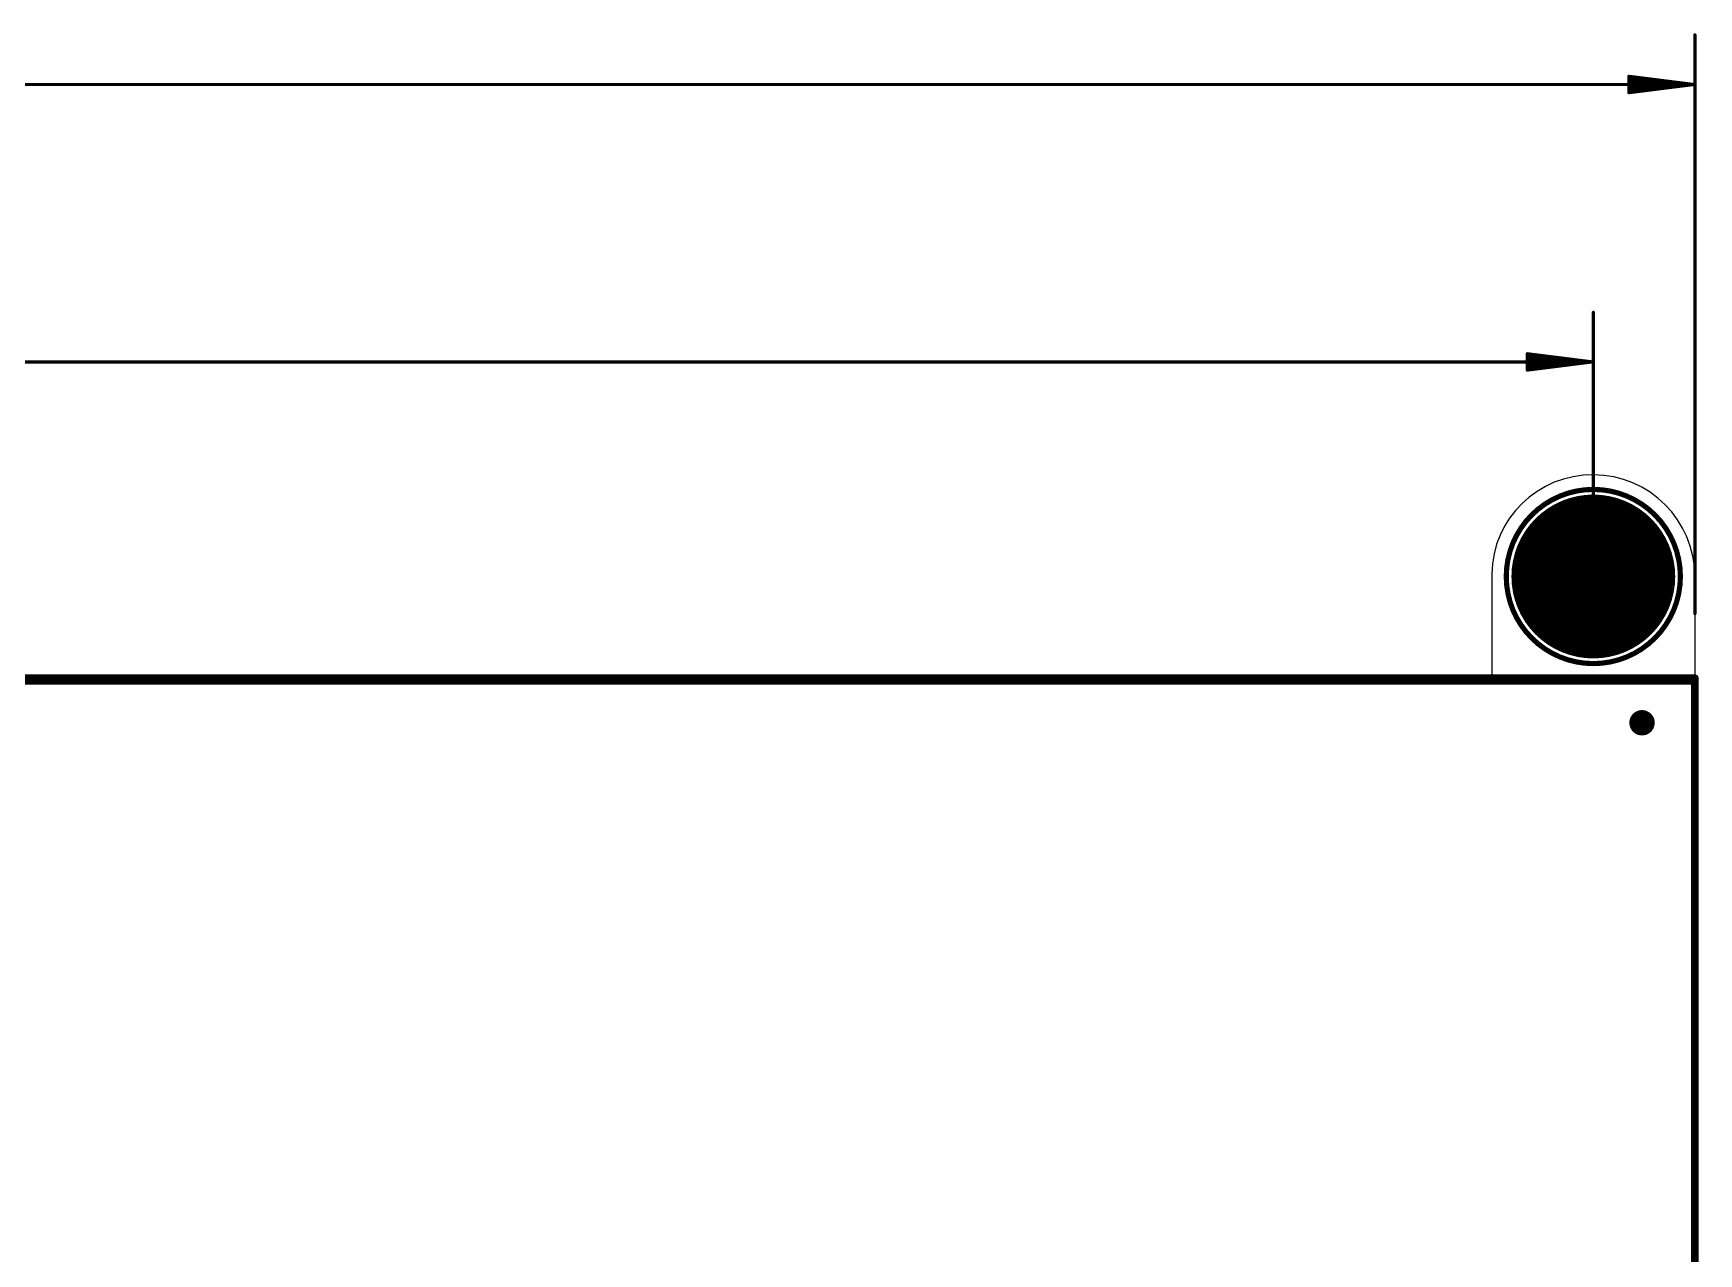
# Model space of a CAD drawing. Extents: x -31 to 165, y 0 to 136.
# Drawn here: x 99.7 to 165.2, y 85.5 to 133.6 of the extents above; entities that cross this region are included whole.
import ezdxf

# ---------------------------------------------------------------- set-up
doc = ezdxf.new("R2010")
doc.units = 0
for name, color, linetype in [('1', 12, 'CONTINUOUS'), ('16', 132, 'CONTINUOUS'), ('17', 110, 'CONTINUOUS'), ('20', 53, 'CONTINUOUS'), ('21', 40, 'CONTINUOUS'), ('22', 6, 'CONTINUOUS'), ('23', 40, 'CONTINUOUS'), ('47', 253, 'CONTINUOUS')]:
    doc.layers.add(name, color=color, linetype=linetype)

# ---------------------------------------------------------------- blocks, each defined once
blk = doc.blocks.new('PIE')
at = {"const_width": 0.5}
blk.add_lwpolyline([(0, -0.25, 1), (0, 0.25, 1), (0, -0.25)], format="xyb", dxfattribs=at)
blk = doc.blocks.new('ROUNDP')
at = {"const_width": 0.5}
blk.add_lwpolyline([(0, -0.25, 1), (0, 0.25, 1), (0, -0.25)], format="xyb", dxfattribs=at)

msp = doc.modelspace()

# ---------------------------------------------------------------- linework, layer by layer
at = {"layer": '1', "const_width": 0.3}
for points in [[(-0.0008, 108.201), (165.0992, 108.201)], [(165.0992, 108.201), (165.0992, 8.001)]]:
    msp.add_lwpolyline(points, dxfattribs=at)
at = {"layer": '1', "const_width": 0.15}
for points in [[(165.1742, 108.201, 1), (165.0242, 108.201)], [(165.0992, 108.126, 1), (165.0992, 108.276)]]:
    msp.add_lwpolyline(points, format="xyb", dxfattribs=at)
at = {"layer": '16', "const_width": 0.25}
for points in [[(-0.0008, 108.201), (165.0992, 108.201)], [(165.0992, 108.201), (165.0992, 8.001)]]:
    msp.add_lwpolyline(points, dxfattribs=at)
at = {"layer": '16', "const_width": 0.125}
for points in [[(165.1617, 108.201, 1), (165.0367, 108.201)], [(165.0992, 108.1385, 1), (165.0992, 108.2635)]]:
    msp.add_lwpolyline(points, format="xyb", dxfattribs=at)
at = {"layer": '20'}
for p, q in [((157.0992, 112.301), (157.0992, 108.201)), ((165.0992, 112.201), (165.0992, 4.001)), ((157.0992, 108.201), (7.9992, 108.201))]:
    msp.add_line(p, q, dxfattribs=at)
for centre, radius, start, end in [((161.0492, 112.251), 3.9503, 89.2748, 179.2748), ((161.0992, 112.201), 4, 0, 90)]:
    msp.add_arc(centre, radius, start, end, dxfattribs=at)
at = {"layer": '21', "const_width": 0.2032}
msp.add_lwpolyline([(161.0992, 108.772, 1), (161.0992, 115.63, 1), (161.0992, 108.772)], format="xyb", dxfattribs=at)
at = {"layer": '22', "const_width": 0.127}
for points in [[(165.0992, 108.001), (0.0992, 108.001)], [(165.0992, 8.001), (165.0992, 108.001)]]:
    msp.add_lwpolyline(points, dxfattribs=at)
at = {"layer": '22', "const_width": 0.0635}
for points in [[(165.1309, 108.001, 1), (165.0675, 108.001)], [(165.0992, 107.9693, 1), (165.0992, 108.0328)]]:
    msp.add_lwpolyline(points, format="xyb", dxfattribs=at)
at = {"layer": '23'}
for p in [(161.0992, 112.201), (163.0172, 106.442)]:
    msp.add_point(p, dxfattribs=at)
at = {"layer": '47', "const_width": 0.13}
for points in [[(165.1, 110.744), (165.1, 133.522)], [(165.035, 131.572), (162.5, 131.8912)], [(162.5, 131.8912), (162.5, 131.2528)], [(165.035, 131.572), (162.5, 131.832)], [(0.065, 131.572), (165.035, 131.572)], [(165.035, 131.572), (162.5, 131.702)], [(162.5, 131.2528), (165.035, 131.572)], [(162.5, 131.442), (165.035, 131.572)], [(162.5, 131.312), (165.035, 131.572)], [(161.0992, 112.201), (161.0992, 122.6)], [(4.0642, 120.65), (161.0342, 120.65)], [(161.0342, 120.65), (158.4992, 120.9692)], [(158.4992, 120.9692), (158.4992, 120.3308)], [(161.0342, 120.65), (158.4992, 120.91)], [(161.0342, 120.65), (158.4992, 120.78)], [(158.4992, 120.3308), (161.0342, 120.65)], [(158.4992, 120.52), (161.0342, 120.65)], [(158.4992, 120.39), (161.0342, 120.65)]]:
    msp.add_lwpolyline(points, dxfattribs=at)
at = {"layer": '47', "const_width": 0.065}
for points in [[(165.1325, 133.522, 1), (165.0675, 133.522)], [(162.5041, 131.9235, 1), (162.4959, 131.859)], [(162.5325, 131.8912, 1), (162.4675, 131.8912)], [(162.5033, 131.8643, 1), (162.4967, 131.7997)], [(162.5017, 131.7345, 1), (162.4983, 131.6695)], [(162.4983, 131.4745, 1), (162.5017, 131.4095)], [(162.4967, 131.3443, 1), (162.5033, 131.2797)], [(162.4959, 131.285, 1), (162.5041, 131.2205)], [(162.4675, 131.2528, 1), (162.5325, 131.2528)], [(165.0391, 131.5398, 1), (165.0309, 131.6042)], [(165.0309, 131.5398, 1), (165.0391, 131.6042)], [(165.0383, 131.5397, 1), (165.0317, 131.6043)], [(165.0317, 131.5397, 1), (165.0383, 131.6043)], [(165.0333, 131.5395, 1), (165.0367, 131.6045)], [(165.0367, 131.5395, 1), (165.0333, 131.6045)], [(165.035, 131.5395, 1), (165.035, 131.6045)], [(161.1317, 122.6, 1), (161.0667, 122.6)], [(158.5033, 121.0015, 1), (158.4951, 120.937)], [(158.5317, 120.9692, 1), (158.4667, 120.9692)], [(158.5025, 120.9423, 1), (158.4959, 120.8777)], [(158.5009, 120.8125, 1), (158.4975, 120.7475)], [(161.0383, 120.6178, 1), (161.0301, 120.6822)], [(161.0301, 120.6178, 1), (161.0383, 120.6822)], [(161.0375, 120.6177, 1), (161.0309, 120.6823)], [(161.0309, 120.6177, 1), (161.0375, 120.6823)], [(161.0325, 120.6175, 1), (161.0359, 120.6825)], [(161.0359, 120.6175, 1), (161.0325, 120.6825)], [(161.0342, 120.6175, 1), (161.0342, 120.6825)], [(158.4975, 120.5525, 1), (158.5009, 120.4875)], [(158.4959, 120.4223, 1), (158.5025, 120.3577)], [(158.4951, 120.363, 1), (158.5033, 120.2985)], [(158.4667, 120.3308, 1), (158.5317, 120.3308)], [(161.0667, 112.201, 1), (161.1317, 112.201)], [(165.0675, 110.744, 1), (165.1325, 110.744)]]:
    msp.add_lwpolyline(points, format="xyb", dxfattribs=at)

# ---------------------------------------------------------------- block references
at = {"layer": '1'}
msp.add_blockref('PIE', (163.0172, 106.442), dxfattribs=at)
at = {"layer": '17', "xscale": 6.4516, "yscale": 6.4516}
msp.add_blockref('ROUNDP', (161.0992, 112.201), dxfattribs=at)
msp.add_blockref('ROUNDP', (161.0992, 112.201), dxfattribs=at)

doc.saveas('drawing.dxf')
